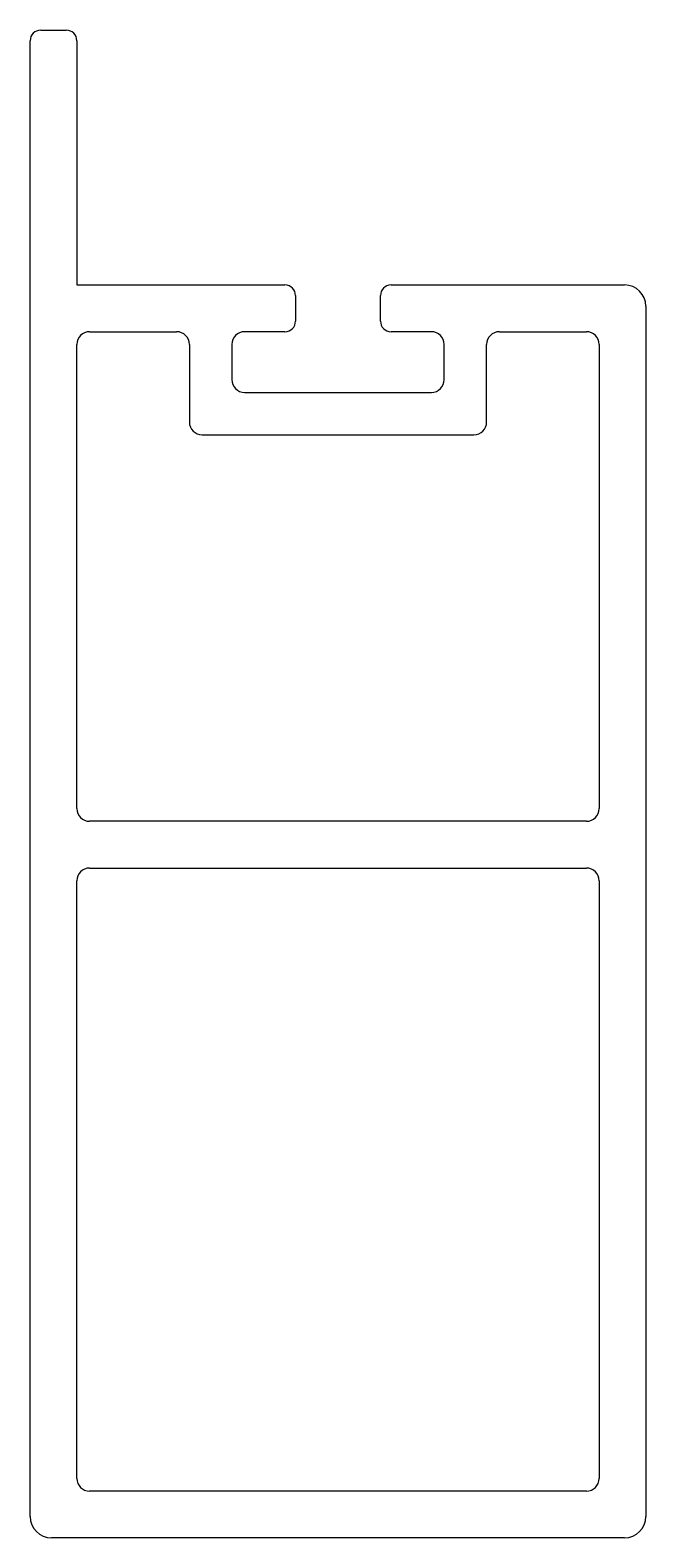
# Model space of a CAD drawing. Extents: x 1.4 to 15.9, y 0.9 to 36.4.
import ezdxf

# ---------------------------------------------------------------- set-up
doc = ezdxf.new("R2010")
doc.units = 0
doc.layers.get('0').update_dxf_attribs({"linetype": 'CONTINUOUS'})

msp = doc.modelspace()

# ---------------------------------------------------------------- linework, layer by layer
for p, q in [((1.638, 36.386), (2.238, 36.386)), ((1.388, 1.386), (1.388, 36.136)), ((2.488, 36.136), (2.488, 30.386)), ((2.488, 30.386), (7.388, 30.386)), ((9.888, 30.386), (15.388, 30.386)), ((7.638, 30.136), (7.638, 29.536)), ((9.638, 29.536), (9.638, 30.136)), ((15.888, 29.886), (15.888, 1.386)), ((2.788, 29.286), (4.838, 29.286)), ((7.388, 29.286), (6.438, 29.286)), ((10.838, 29.286), (9.888, 29.286)), ((12.438, 29.286), (14.488, 29.286)), ((2.488, 18.058), (2.488, 28.986)), ((5.138, 28.986), (5.138, 27.158)), ((6.138, 28.986), (6.138, 28.158)), ((11.138, 28.158), (11.138, 28.986)), ((12.138, 27.158), (12.138, 28.986)), ((14.788, 28.986), (14.788, 18.058)), ((6.438, 27.858), (10.838, 27.858)), ((5.438, 26.858), (11.838, 26.858)), ((14.488, 17.758), (2.788, 17.758)), ((2.488, 2.286), (2.488, 16.358)), ((2.788, 16.658), (14.488, 16.658)), ((14.788, 16.358), (14.788, 2.286)), ((14.488, 1.986), (2.788, 1.986)), ((15.388, 0.886), (1.888, 0.886))]:
    msp.add_line(p, q)
for centre, radius, start, end in [((1.638, 36.136), 0.25, 90, 180), ((2.238, 36.136), 0.25, 360, 90), ((7.388, 30.136), 0.25, 360, 90), ((9.888, 30.136), 0.25, 90, 180), ((15.388, 29.886), 0.5, 360, 90), ((7.388, 29.536), 0.25, 270, 0), ((9.888, 29.536), 0.25, 180, 270), ((2.788, 28.986), 0.3, 90, 180), ((4.838, 28.986), 0.3, 360, 90), ((6.438, 28.986), 0.3, 90, 180), ((10.838, 28.986), 0.3, 0, 90), ((12.438, 28.986), 0.3, 90, 180), ((14.488, 28.986), 0.3, 360, 90), ((6.438, 28.158), 0.3, 180, 270), ((10.838, 28.158), 0.3, 270, 0), ((5.438, 27.158), 0.3, 180, 270), ((11.838, 27.158), 0.3, 270, 0), ((2.788, 18.058), 0.3, 180, 270), ((14.488, 18.058), 0.3, 270, 0), ((2.788, 16.358), 0.3, 90, 180), ((14.488, 16.358), 0.3, 0, 90), ((2.788, 2.286), 0.3, 180, 270), ((14.488, 2.286), 0.3, 270, 0), ((1.888, 1.386), 0.5, 180, 270), ((15.388, 1.386), 0.5, 270, 0)]:
    msp.add_arc(centre, radius, start, end)

doc.saveas('drawing.dxf')
